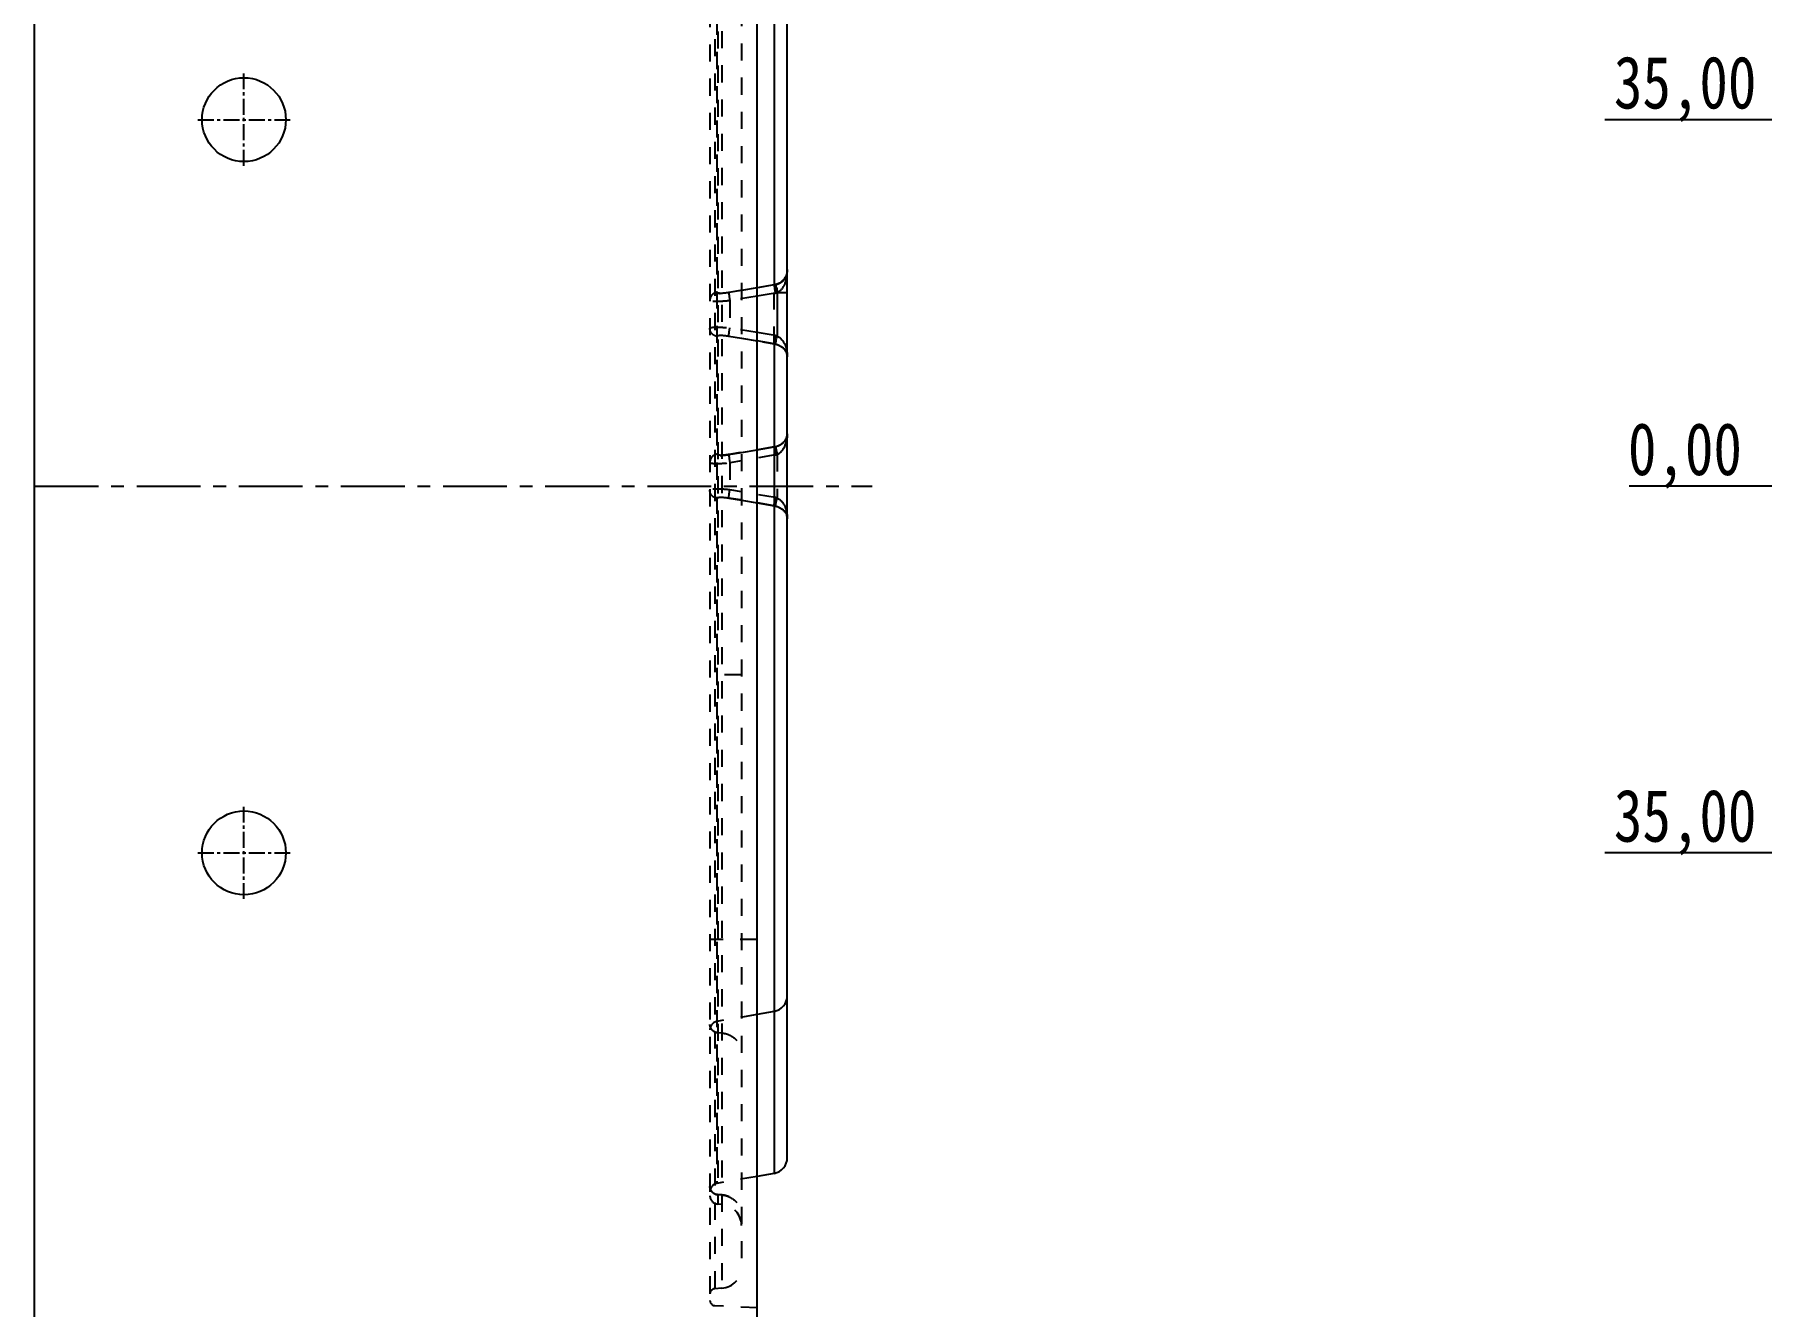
# Model space of a CAD drawing. Header units: millimetres. Extents: x 1727 to 4210, y -6182 to 759.
# Drawn here: x 2390.3 to 2555.2, y -3386.7 to -3265.3 of the extents above; entities that cross this region are included whole.
import ezdxf

# ---------------------------------------------------------------- set-up
doc = ezdxf.new("R2010")
doc.units = ezdxf.units.MM
doc.header["$LTSCALE"] = 16.335
doc.header["$PDMODE"] = 3
doc.header["$PDSIZE"] = 0.3125
doc.linetypes.add('CENTER', pattern=[0.6, 0.375, -0.075, 0.075, -0.075])
doc.linetypes.add('HIDDEN', pattern=[0.2, 0.1, -0.1])
doc.layers.get('0').update_dxf_attribs({"linetype": 'CONTINUOUS'})
doc.layers.get('Defpoints').update_dxf_attribs({"linetype": 'CONTINUOUS'})
doc.layers.add('DEFAULT_2', color=8, linetype='HIDDEN')
doc.layers.add('dim', color=82, linetype='CONTINUOUS', lineweight=9)
doc.styles.get("Standard").update_dxf_attribs({"font": 'txt', "width": 0.8})
doc.dimstyles.new('mold', dxfattribs={"dimtxt": 8, "dimasz": 5, "dimexe": 0, "dimexo": 0, "dimgap": 0, "dimtad": 1, "dimzin": 1, "dimtxsty": 'Standard', "dimcen": 0, "dimclrd": 4, "dimclre": 4, "dimclrt": 6, "dimazin": 0, "dimtfac": 1, "dimtofl": 0, "dimtmove": 0, "dimatfit": 3, "dimfxl": 0, "dimarcsym": 0})

# ---------------------------------------------------------------- blocks, each defined once
blk = doc.blocks.new('*D518')
at = {"layer": 'Defpoints', "color": 0}
for p in [(2553.25, -3308.43), (2568.17, -3308.43), (2772.58, -3308.43)]:
    blk.add_point(p, dxfattribs=at)
at = {"layer": 'dim', "color": 4, "lineweight": -2}
blk.add_line((2568.17, -3308.43), (2542.59, -3308.43), dxfattribs=at)
at = {"layer": 'dim', "color": 6, "insert": (2547.92, -3305.51), "char_height": 5, "attachment_point": 5}
blk.add_mtext('0,00', dxfattribs=at)
blk = doc.blocks.new('*D520')
at = {"layer": 'Defpoints', "color": 0}
for p in [(2772.58, -3308.43), (2553.25, -3413.43), (2569.64, -3413.43)]:
    blk.add_point(p, dxfattribs=at)
at = {"layer": 'dim', "color": 4, "lineweight": -2}
blk.add_line((2569.64, -3413.43), (2535.92, -3413.43), dxfattribs=at)
at = {"layer": 'dim', "color": 6, "insert": (2544.59, -3410.51), "char_height": 5, "attachment_point": 5}
blk.add_mtext('105,00', dxfattribs=at)
blk = doc.blocks.new('*D521')
at = {"layer": 'Defpoints', "color": 0}
for p in [(2772.58, -3308.43), (2553.25, -3458.43), (2593.78, -3458.43)]:
    blk.add_point(p, dxfattribs=at)
at = {"layer": 'dim', "color": 4, "lineweight": -2}
blk.add_line((2593.78, -3458.43), (2535.92, -3458.43), dxfattribs=at)
at = {"layer": 'dim', "color": 6, "insert": (2544.59, -3455.51), "char_height": 5, "attachment_point": 5}
blk.add_mtext('150,00', dxfattribs=at)
blk = doc.blocks.new('*D516')
at = {"layer": 'Defpoints', "color": 0}
for p in [(2554.25, -3158.43), (2593.78, -3158.43), (2772.58, -3308.43)]:
    blk.add_point(p, dxfattribs=at)
at = {"layer": 'dim', "color": 4, "lineweight": -2}
blk.add_line((2593.78, -3158.43), (2536.91, -3158.43), dxfattribs=at)
at = {"layer": 'dim', "color": 6, "insert": (2545.58, -3155.51), "char_height": 5, "attachment_point": 5}
blk.add_mtext('150,00', dxfattribs=at)
blk = doc.blocks.new('*D679')
at = {"layer": 'Defpoints', "color": 0}
for p in [(2772.58, -3308.43), (2555.6, -3343.43), (2567.18, -3343.43)]:
    blk.add_point(p, dxfattribs=at)
at = {"layer": 'dim', "color": 4, "lineweight": -2}
blk.add_line((2567.18, -3343.43), (2540.27, -3343.43), dxfattribs=at)
at = {"layer": 'dim', "color": 6, "insert": (2547.94, -3340.51), "char_height": 5, "attachment_point": 5}
blk.add_mtext('35,00', dxfattribs=at)
blk = doc.blocks.new('*D680')
at = {"layer": 'Defpoints', "color": 0}
for p in [(2555.6, -3273.43), (2571.26, -3273.43), (2772.58, -3308.43)]:
    blk.add_point(p, dxfattribs=at)
at = {"layer": 'dim', "color": 4, "lineweight": -2}
blk.add_line((2571.26, -3273.43), (2540.27, -3273.43), dxfattribs=at)
at = {"layer": 'dim', "color": 6, "insert": (2547.94, -3270.51), "char_height": 5, "attachment_point": 5}
blk.add_mtext('35,00', dxfattribs=at)
blk = doc.blocks.new('*D681')
at = {"layer": 'Defpoints', "color": 0}
for p in [(2555.6, -3188.43), (2571.06, -3188.43), (2772.58, -3308.43)]:
    blk.add_point(p, dxfattribs=at)
at = {"layer": 'dim', "color": 4, "lineweight": -2}
blk.add_line((2571.06, -3188.43), (2538.27, -3188.43), dxfattribs=at)
at = {"layer": 'dim', "color": 6, "insert": (2546.94, -3185.51), "char_height": 5, "attachment_point": 5}
blk.add_mtext('120,00', dxfattribs=at)

msp = doc.modelspace()

# ---------------------------------------------------------------- linework, layer by layer
at = {"color": 7, "linetype": 'Continuous'}
for p, q in [((2390.31, -3483.43), (2390.31, -3133.43)), ((2459.329, -3432.148), (2459.329, -3184.712)), ((2462.193, -3372.539), (2462.193, -3217.939)), ((2460.948, -3225.464), (2460.948, -3289.202)), ((2460.948, -3289.202), (2459.329, -3289.477)), ((2461.241, -3289.948), (2459.329, -3290.273)), ((2461.241, -3289.948), (2461.241, -3294.087)), ((2462.193, -3289.948), (2461.241, -3289.948)), ((2461.045, -3294.045), (2459.329, -3293.754)), ((2460.948, -3294.824), (2459.329, -3294.55)), ((2460.948, -3294.824), (2460.948, -3374.025)), ((2460.948, -3358.563), (2459.329, -3358.848)), ((2460.948, -3374.025), (2459.329, -3374.31))]:
    msp.add_line(p, q, dxfattribs=at)
at = {"color": 1, "linetype": 'CENTER', "ltscale": 0.248791}
for p, q in [((2410.31, -3277.83), (2410.31, -3269.03)), ((2405.91, -3273.43), (2414.71, -3273.43)), ((2410.31, -3347.83), (2410.31, -3339.03)), ((2405.91, -3343.43), (2414.71, -3343.43))]:
    msp.add_line(p, q, dxfattribs=at)
at = {"color": 1, "linetype": 'CENTER', "ltscale": 0.995164}
msp.add_line((2390.31, -3308.43), (2470.31, -3308.43), dxfattribs=at)
for centre in [(2410.31, -3273.43), (2410.31, -3343.43)]:
    msp.add_circle(centre, 4)
at = {"color": 7, "linetype": 'Continuous'}
for centre, radius, start, end in [((2460.684, -3287.689), 1.536, 279.90606, 299.61931), ((2460.708, -3296.251), 1.446, 75.29154, 80.46679), ((2460.669, -3296.268), 2.254, 75.28992, 80.38291), ((2460.686, -3357.078), 1.508, 280, 0), ((2460.686, -3372.54), 1.508, 280, 0)]:
    msp.add_arc(centre, radius, start, end, dxfattribs=at)
for points, knots in [([(2462.193, -3287.742), (2462.193, -3287.998), (2462.053, -3288.52), (2461.666, -3288.897), (2461.443, -3289.025)], [0, 0, 0, 0, 0.4981535, 1, 1, 1, 1]), ([(2461.19, -3289.532), (2461.17, -3289.486), (2461.125, -3289.406), (2461.046, -3289.312), (2460.988, -3289.251), (2460.951, -3289.218), (2460.948, -3289.202)], [0, 0, 0, 0, 0.3673626, 0.6662116, 0.8830928, 1, 1, 1, 1]), ([(2461.241, -3289.948), (2461.249, -3289.91), (2461.264, -3289.769), (2461.232, -3289.625), (2461.19, -3289.532)], [0, 0, 0, 0, 0.2756154, 1, 1, 1, 1]), ([(2460.948, -3294.824), (2460.944, -3294.793), (2460.953, -3294.701), (2460.979, -3294.442), (2461.017, -3294.213), (2461.045, -3294.045)], [0, 0, 0, 0, 0.1195529, 0.3487463, 1, 1, 1, 1]), ([(2461.075, -3294.852), (2461.075, -3294.821), (2461.092, -3294.731), (2461.141, -3294.475), (2461.198, -3294.252), (2461.241, -3294.087)], [0, 0, 0, 0, 0.1187354, 0.347572, 1, 1, 1, 1]), ([(2461.075, -3294.852), (2461.407, -3294.938), (2461.969, -3295.232), (2462.193, -3295.824), (2462.193, -3296.062)], [0, 0, 0, 0, 0.5894859, 1, 1, 1, 1]), ([(2461.241, -3294.087), (2461.579, -3294.247), (2462.077, -3294.921), (2462.193, -3295.679), (2462.193, -3296.062)], [0, 0, 0, 0, 0.4937228, 1, 1, 1, 1])]:
    msp.add_open_spline(points, degree=3, knots=knots, dxfattribs=at)
at = {"layer": 'DEFAULT_2', "color": 8, "linetype": 'HIDDEN'}
for p, q in [((2454.807, -3210.704), (2454.807, -3386.156)), ((2455.283, -3210.202), (2455.283, -3386.658)), ((2457.822, -3213.874), (2457.822, -3382.986)), ((2455.555, -3222.529), (2455.555, -3376.959)), ((2455.952, -3222.502), (2455.952, -3384.991)), ((2455.471, -3224.498), (2455.471, -3374.99)), ((2460.948, -3289.202), (2456.614, -3289.938)), ((2457.822, -3289.733), (2456.614, -3289.938)), ((2457.822, -3289.733), (2456.614, -3289.938)), ((2459.329, -3289.477), (2457.822, -3289.733)), ((2459.329, -3289.477), (2457.822, -3289.733)), ((2460.948, -3289.202), (2459.329, -3289.477)), ((2460.948, -3294.824), (2460.948, -3289.202)), ((2459.329, -3290.273), (2456.712, -3290.717)), ((2456.712, -3290.717), (2456.712, -3293.31)), ((2459.329, -3293.754), (2456.712, -3293.31)), ((2456.614, -3294.089), (2460.948, -3294.824)), ((2456.614, -3294.089), (2457.822, -3294.294)), ((2457.822, -3294.294), (2459.329, -3294.55)), ((2460.948, -3304.664), (2456.614, -3305.4)), ((2459.329, -3304.939), (2460.948, -3304.664)), ((2456.614, -3305.4), (2457.822, -3305.195)), ((2461.045, -3305.443), (2456.712, -3306.178)), ((2456.712, -3306.178), (2456.712, -3308.772)), ((2457.822, -3305.195), (2459.329, -3304.939)), ((2461.241, -3305.401), (2461.241, -3309.549)), ((2460.948, -3310.286), (2456.614, -3309.55)), ((2456.614, -3309.55), (2457.822, -3309.755)), ((2461.045, -3309.507), (2456.712, -3308.772)), ((2457.822, -3309.755), (2459.329, -3310.011)), ((2459.329, -3310.011), (2460.948, -3310.286)), ((2457.822, -3326.435), (2454.807, -3326.435)), ((2459.329, -3351.695), (2454.807, -3351.695)), ((2459.329, -3358.848), (2455.471, -3359.529)), ((2455.952, -3360.629), (2455.555, -3360.602)), ((2459.329, -3374.31), (2455.471, -3374.99)), ((2455.952, -3376.09), (2455.555, -3376.063)), ((2455.952, -3376.987), (2455.555, -3376.959)), ((2455.952, -3384.991), (2455.274, -3385.038)), ((2459.377, -3386.872), (2455.283, -3386.658))]:
    msp.add_line(p, q, dxfattribs=at)
for centre, radius, start, end in [((2458.988, -3287.967), 3.205, 352.09473, 0.04499), ((2460.708, -3287.776), 1.446, 279.53097, 284.70648), ((2474.941, -3287.625), 14.094, 188.17174, 189.62365), ((2460.669, -3287.759), 2.254, 279.61709, 284.71008), ((2460.679, -3287.799), 2.213, 282.98945, 284.71886), ((2460.673, -3287.494), 1.726, 296.90042, 301.04232), ((2474.885, -3296.393), 14.037, 170.3737, 171.85787), ((2460.84, -3296.296), 1.437, 48.89374, 50.96753), ((2461.044, -3296.111), 1.16, 30.8204, 34.32186), ((2461.142, -3296.063), 1.052, 0.05, 17.04599), ((2460.708, -3303.238), 1.446, 279.53097, 284.70648), ((2474.941, -3303.087), 14.094, 188.17174, 189.62365), ((2460.671, -3303.231), 2.244, 279.61709, 284.71423), ((2474.885, -3311.854), 14.037, 170.3737, 171.85787), ((2460.669, -3311.728), 2.253, 75.28877, 80.38404), ((2460.708, -3311.712), 1.446, 75.29352, 80.46903), ((2460.84, -3311.757), 1.437, 48.89374, 50.96753), ((2461.044, -3311.573), 1.16, 30.8204, 34.32186), ((2461.142, -3311.525), 1.052, 0.05, 17.04599), ((2455.611, -3360.32), 0.804, 100, 180), ((2455.611, -3375.782), 0.804, 100, 180), ((2455.611, -3376.157), 0.804, 180, 266), ((2455.812, -3378.992), 2.01, 0, 86), ((2455.812, -3382.986), 2.01, 274, 0), ((2455.309, -3385.539), 0.502, 94, 180), ((2455.309, -3386.156), 0.502, 180, 267)]:
    msp.add_arc(centre, radius, start, end, dxfattribs=at)
for points, knots in [([(2461.075, -3289.175), (2461.407, -3289.088), (2461.969, -3288.794), (2462.193, -3288.203), (2462.193, -3287.964)], [0, 0, 0, 0, 0.5894859, 1, 1, 1, 1]), ([(2461.241, -3289.939), (2461.579, -3289.78), (2462.077, -3289.106), (2462.193, -3288.348), (2462.193, -3287.964)], [0, 0, 0, 0, 0.4937228, 1, 1, 1, 1]), ([(2462.021, -3288.545), (2462.05, -3288.5), (2462.151, -3288.322), (2462.193, -3288.114), (2462.193, -3287.964)], [0, 0, 0, 0, 0.2650834, 1, 1, 1, 1]), ([(2455.471, -3289.905), (2455.291, -3289.936), (2454.944, -3290.125), (2454.807, -3290.498), (2454.807, -3290.678)], [0, 0, 0, 0, 0.5037935, 1, 1, 1, 1]), ([(2456.614, -3289.938), (2456.469, -3289.963), (2456.2, -3289.999), (2455.884, -3290.021), (2455.672, -3290.007), (2455.559, -3289.991), (2455.471, -3289.944), (2455.471, -3289.905)], [0, 0, 0, 0, 0.3733713, 0.688837, 0.8097999, 0.9012687, 1, 1, 1, 1]), ([(2455.471, -3289.905), (2455.471, -3289.943), (2455.557, -3289.991), (2455.668, -3290.007), (2455.752, -3290.013), (2455.799, -3290.014)], [0, 0, 0, 0, 0.3183211, 0.6118353, 1, 1, 1, 1]), ([(2456.614, -3289.938), (2456.611, -3289.969), (2456.619, -3290.061), (2456.646, -3290.321), (2456.683, -3290.549), (2456.712, -3290.717)], [0, 0, 0, 0, 0.119799, 0.3487746, 1, 1, 1, 1]), ([(2460.948, -3289.202), (2460.942, -3289.25), (2460.962, -3289.393), (2460.977, -3289.535), (2460.99, -3289.629)], [0, 0, 0, 0, 0.3345549, 1, 1, 1, 1]), ([(2460.948, -3289.202), (2460.944, -3289.234), (2460.953, -3289.325), (2460.979, -3289.585), (2461.017, -3289.813), (2461.045, -3289.981)], [0, 0, 0, 0, 0.1195529, 0.3487463, 1, 1, 1, 1]), ([(2460.948, -3289.202), (2460.95, -3289.214), (2460.974, -3289.238), (2461.038, -3289.303), (2461.122, -3289.399), (2461.173, -3289.492), (2461.191, -3289.532)], [0, 0, 0, 0, 0.0836195, 0.2314199, 0.6852696, 1, 1, 1, 1]), ([(2461.075, -3289.175), (2461.109, -3289.166), (2461.239, -3289.129), (2461.365, -3289.078), (2461.453, -3289.033)], [0, 0, 0, 0, 0.2617427, 1, 1, 1, 1]), ([(2461.075, -3289.175), (2461.075, -3289.206), (2461.092, -3289.296), (2461.141, -3289.551), (2461.198, -3289.775), (2461.241, -3289.939)], [0, 0, 0, 0, 0.1186959, 0.347545, 1, 1, 1, 1]), ([(2461.768, -3288.825), (2461.794, -3288.804), (2461.888, -3288.719), (2461.97, -3288.622), (2462.021, -3288.545)], [0, 0, 0, 0, 0.266378, 1, 1, 1, 1]), ([(2456.712, -3290.717), (2456.467, -3290.743), (2456.015, -3290.778), (2455.429, -3290.801), (2455.043, -3290.777), (2454.859, -3290.742), (2454.807, -3290.697), (2454.807, -3290.678)], [0, 0, 0, 0, 0.3812806, 0.7004176, 0.9122879, 0.9699998, 1, 1, 1, 1]), ([(2454.807, -3293.349), (2454.807, -3293.329), (2454.859, -3293.285), (2455.043, -3293.249), (2455.429, -3293.226), (2456.015, -3293.249), (2456.467, -3293.284), (2456.712, -3293.31)], [0, 0, 0, 0, 0.0299971, 0.087715, 0.2995958, 0.6187334, 1, 1, 1, 1]), ([(2455.471, -3294.122), (2455.291, -3294.091), (2454.944, -3293.901), (2454.807, -3293.528), (2454.807, -3293.349)], [0, 0, 0, 0, 0.5037935, 1, 1, 1, 1]), ([(2455.471, -3294.122), (2455.291, -3294.091), (2454.944, -3293.901), (2454.807, -3293.528), (2454.807, -3293.349)], [0, 0, 0, 0, 0.5037935, 1, 1, 1, 1]), ([(2456.614, -3294.089), (2456.611, -3294.057), (2456.619, -3293.966), (2456.646, -3293.706), (2456.683, -3293.478), (2456.712, -3293.31)], [0, 0, 0, 0, 0.119799, 0.3487746, 1, 1, 1, 1]), ([(2455.471, -3294.122), (2455.471, -3294.083), (2455.559, -3294.035), (2455.673, -3294.019), (2455.884, -3294.006), (2456.2, -3294.028), (2456.469, -3294.064), (2456.614, -3294.089)], [0, 0, 0, 0, 0.0987506, 0.1902272, 0.3111898, 0.6266403, 1, 1, 1, 1]), ([(2460.948, -3294.824), (2460.942, -3294.777), (2460.961, -3294.636), (2460.976, -3294.497), (2460.989, -3294.405)], [0, 0, 0, 0, 0.3346787, 1, 1, 1, 1]), ([(2461.075, -3294.852), (2461.401, -3294.937), (2461.848, -3295.18), (2462.154, -3295.692), (2462.193, -3295.944), (2462.193, -3296.062)], [0, 0, 0, 0, 0.5756558, 0.7972737, 1, 1, 1, 1]), ([(2461.075, -3294.852), (2461.109, -3294.86), (2461.236, -3294.897), (2461.36, -3294.947), (2461.448, -3294.99)], [0, 0, 0, 0, 0.2590714, 1, 1, 1, 1]), ([(2461.448, -3294.99), (2461.476, -3295.004), (2461.58, -3295.06), (2461.678, -3295.126), (2461.745, -3295.18)], [0, 0, 0, 0, 0.2664293, 1, 1, 1, 1]), ([(2461.785, -3295.213), (2461.806, -3295.232), (2461.887, -3295.307), (2461.958, -3295.391), (2462.003, -3295.457)], [0, 0, 0, 0, 0.2657926, 1, 1, 1, 1]), ([(2460.948, -3304.664), (2460.942, -3304.711), (2460.962, -3304.855), (2460.977, -3304.996), (2460.99, -3305.09)], [0, 0, 0, 0, 0.3345549, 1, 1, 1, 1]), ([(2460.948, -3304.664), (2460.944, -3304.695), (2460.953, -3304.787), (2460.979, -3305.047), (2461.017, -3305.275), (2461.045, -3305.443)], [0, 0, 0, 0, 0.1195529, 0.3487463, 1, 1, 1, 1]), ([(2461.075, -3304.637), (2461.407, -3304.55), (2461.969, -3304.256), (2462.193, -3303.664), (2462.193, -3303.426)], [0, 0, 0, 0, 0.5894859, 1, 1, 1, 1]), ([(2461.075, -3304.637), (2461.109, -3304.628), (2461.239, -3304.59), (2461.365, -3304.539), (2461.453, -3304.494)], [0, 0, 0, 0, 0.2617427, 1, 1, 1, 1]), ([(2461.075, -3304.636), (2461.075, -3304.667), (2461.092, -3304.757), (2461.141, -3305.013), (2461.198, -3305.236), (2461.241, -3305.401)], [0, 0, 0, 0, 0.1186959, 0.347545, 1, 1, 1, 1]), ([(2461.241, -3305.401), (2461.579, -3305.241), (2462.077, -3304.567), (2462.193, -3303.809), (2462.193, -3303.426)], [0, 0, 0, 0, 0.4937228, 1, 1, 1, 1]), ([(2461.453, -3304.494), (2461.483, -3304.479), (2461.593, -3304.419), (2461.697, -3304.347), (2461.768, -3304.287)], [0, 0, 0, 0, 0.2624468, 1, 1, 1, 1]), ([(2462.193, -3303.426), (2462.193, -3303.587), (2462.147, -3304.234), (2461.878, -3304.92), (2461.498, -3305.233)], [0, 0, 0, 0, 0.2466693, 1, 1, 1, 1]), ([(2461.768, -3304.287), (2461.794, -3304.265), (2461.888, -3304.181), (2461.97, -3304.084), (2462.021, -3304.007)], [0, 0, 0, 0, 0.266378, 1, 1, 1, 1]), ([(2462.021, -3304.007), (2462.05, -3303.962), (2462.151, -3303.784), (2462.193, -3303.576), (2462.193, -3303.426)], [0, 0, 0, 0, 0.2650834, 1, 1, 1, 1]), ([(2455.471, -3305.366), (2455.291, -3305.397), (2454.944, -3305.587), (2454.807, -3305.96), (2454.807, -3306.14)], [0, 0, 0, 0, 0.5037924, 1, 1, 1, 1]), ([(2455.471, -3305.366), (2455.291, -3305.397), (2454.944, -3305.587), (2454.807, -3305.96), (2454.807, -3306.14)], [0, 0, 0, 0, 0.5037935, 1, 1, 1, 1]), ([(2454.807, -3306.14), (2454.807, -3306.159), (2454.859, -3306.203), (2455.043, -3306.24), (2455.429, -3306.262), (2456.015, -3306.24), (2456.467, -3306.203), (2456.712, -3306.178)], [0, 0, 0, 0, 0.0298615, 0.0876344, 0.299615, 0.6187397, 1, 1, 1, 1]), ([(2456.614, -3305.4), (2456.468, -3305.424), (2456.198, -3305.461), (2455.881, -3305.483), (2455.671, -3305.469), (2455.559, -3305.452), (2455.471, -3305.405), (2455.471, -3305.366)], [0, 0, 0, 0, 0.3768243, 0.6917415, 0.8110876, 0.9012923, 1, 1, 1, 1]), ([(2455.799, -3305.476), (2455.857, -3305.477), (2456.13, -3305.471), (2456.402, -3305.436), (2456.614, -3305.4)], [0, 0, 0, 0, 0.2130232, 1, 1, 1, 1]), ([(2456.614, -3305.4), (2456.611, -3305.431), (2456.619, -3305.523), (2456.646, -3305.782), (2456.683, -3306.01), (2456.712, -3306.178)], [0, 0, 0, 0, 0.119799, 0.3487746, 1, 1, 1, 1]), ([(2456.712, -3308.772), (2456.467, -3308.746), (2456.015, -3308.711), (2455.429, -3308.687), (2455.043, -3308.711), (2454.859, -3308.747), (2454.807, -3308.791), (2454.807, -3308.81)], [0, 0, 0, 0, 0.3812806, 0.7004176, 0.9122879, 0.9699998, 1, 1, 1, 1]), ([(2455.471, -3309.583), (2455.291, -3309.552), (2454.944, -3309.363), (2454.807, -3308.99), (2454.807, -3308.81)], [0, 0, 0, 0, 0.5037935, 1, 1, 1, 1]), ([(2455.471, -3309.583), (2455.291, -3309.552), (2454.944, -3309.363), (2454.807, -3308.99), (2454.807, -3308.81)], [0, 0, 0, 0, 0.5037935, 1, 1, 1, 1]), ([(2455.471, -3309.583), (2455.471, -3309.545), (2455.559, -3309.497), (2455.673, -3309.481), (2455.884, -3309.467), (2456.2, -3309.489), (2456.469, -3309.526), (2456.614, -3309.55)], [0, 0, 0, 0, 0.0987506, 0.1902272, 0.3111898, 0.6266403, 1, 1, 1, 1]), ([(2456.614, -3309.55), (2456.611, -3309.519), (2456.619, -3309.427), (2456.646, -3309.168), (2456.683, -3308.94), (2456.712, -3308.772)], [0, 0, 0, 0, 0.119799, 0.3487746, 1, 1, 1, 1]), ([(2460.948, -3310.286), (2460.942, -3310.239), (2460.961, -3310.098), (2460.976, -3309.959), (2460.989, -3309.866)], [0, 0, 0, 0, 0.3346787, 1, 1, 1, 1]), ([(2460.948, -3310.286), (2460.944, -3310.255), (2460.953, -3310.163), (2460.979, -3309.903), (2461.017, -3309.675), (2461.045, -3309.507)], [0, 0, 0, 0, 0.1195529, 0.3487463, 1, 1, 1, 1]), ([(2461.075, -3310.313), (2461.075, -3310.282), (2461.092, -3310.192), (2461.141, -3309.937), (2461.198, -3309.714), (2461.241, -3309.549)], [0, 0, 0, 0, 0.1186959, 0.347545, 1, 1, 1, 1]), ([(2461.241, -3309.549), (2461.579, -3309.709), (2462.077, -3310.382), (2462.193, -3311.141), (2462.193, -3311.524)], [0, 0, 0, 0, 0.4937228, 1, 1, 1, 1]), ([(2461.075, -3310.313), (2461.401, -3310.398), (2461.848, -3310.642), (2462.154, -3311.154), (2462.193, -3311.405), (2462.193, -3311.524)], [0, 0, 0, 0, 0.5756558, 0.7972737, 1, 1, 1, 1]), ([(2461.075, -3310.313), (2461.407, -3310.4), (2461.969, -3310.694), (2462.193, -3311.285), (2462.193, -3311.524)], [0, 0, 0, 0, 0.5894859, 1, 1, 1, 1]), ([(2461.075, -3310.313), (2461.109, -3310.322), (2461.236, -3310.359), (2461.36, -3310.408), (2461.448, -3310.452)], [0, 0, 0, 0, 0.2590714, 1, 1, 1, 1]), ([(2461.448, -3310.452), (2461.476, -3310.466), (2461.58, -3310.521), (2461.678, -3310.587), (2461.745, -3310.641)], [0, 0, 0, 0, 0.2664293, 1, 1, 1, 1]), ([(2461.785, -3310.675), (2461.806, -3310.694), (2461.887, -3310.768), (2461.958, -3310.852), (2462.003, -3310.919)], [0, 0, 0, 0, 0.2657926, 1, 1, 1, 1]), ([(2455.555, -3360.602), (2455.36, -3360.588), (2454.967, -3360.414), (2454.807, -3360.012), (2454.807, -3359.82)], [0, 0, 0, 0, 0.5044069, 1, 1, 1, 1]), ([(2455.952, -3360.629), (2456.201, -3360.646), (2456.696, -3360.772), (2457.314, -3361.212), (2457.725, -3361.844), (2457.822, -3362.339), (2457.822, -3362.582)], [0, 0, 0, 0, 0.2529646, 0.5040995, 0.7528659, 1, 1, 1, 1]), ([(2454.807, -3375.282), (2454.807, -3375.474), (2454.967, -3375.875), (2455.36, -3376.05), (2455.555, -3376.063)], [0, 0, 0, 0, 0.4955931, 1, 1, 1, 1]), ([(2455.952, -3376.09), (2456.201, -3376.107), (2456.696, -3376.233), (2457.314, -3376.674), (2457.725, -3377.306), (2457.822, -3377.8), (2457.822, -3378.044)], [0, 0, 0, 0, 0.2529646, 0.5040995, 0.7528659, 1, 1, 1, 1])]:
    msp.add_open_spline(points, degree=3, knots=knots, dxfattribs=at)
for points in [[(2462.163, -3288.408), (2462.14, -3288.574), (2462.103, -3288.74), (2462.05, -3288.9)], [(2461.442, -3289.023), (2461.287, -3289.112), (2461.119, -3289.173), (2460.948, -3289.202)], [(2461.562, -3288.972), (2461.635, -3288.929), (2461.704, -3288.88), (2461.768, -3288.825)], [(2462.041, -3295.517), (2462.085, -3295.591), (2462.122, -3295.672), (2462.147, -3295.755)], [(2462.17, -3295.662), (2462.186, -3295.795), (2462.193, -3295.929), (2462.193, -3296.062)], [(2461.498, -3305.233), (2461.419, -3305.298), (2461.332, -3305.355), (2461.241, -3305.401)], [(2462.041, -3310.978), (2462.085, -3311.053), (2462.122, -3311.133), (2462.147, -3311.217)], [(2462.17, -3311.124), (2462.186, -3311.257), (2462.193, -3311.39), (2462.193, -3311.524)], [(2454.807, -3359.82), (2454.807, -3359.913), (2454.825, -3360.008), (2454.858, -3360.095)], [(2454.858, -3360.095), (2454.929, -3360.28), (2455.085, -3360.444), (2455.265, -3360.527)], [(2455.265, -3360.527), (2455.355, -3360.569), (2455.455, -3360.595), (2455.555, -3360.602)], [(2454.863, -3375.569), (2454.826, -3375.478), (2454.807, -3375.379), (2454.807, -3375.282)], [(2455.023, -3375.816), (2454.955, -3375.745), (2454.899, -3375.66), (2454.863, -3375.569)], [(2455.265, -3375.989), (2455.175, -3375.947), (2455.091, -3375.887), (2455.023, -3375.816)], [(2455.555, -3376.063), (2455.455, -3376.056), (2455.355, -3376.031), (2455.265, -3375.989)], [(2456.677, -3376.276), (2456.451, -3376.171), (2456.201, -3376.107), (2455.952, -3376.09)]]:
    msp.add_open_spline(points, degree=3, dxfattribs=at)

# ---------------------------------------------------------------- dimensions: what is measured, and where the dimension line sits
at = {"layer": 'dim'}
for feature_location, offset, origin, picture, middle in [((2593.775, -3158.43), (-39.528, 0), (2772.575, -3308.43), '*D516', (2545.581, -3155.513)), ((2571.061, -3188.43), (-15.458, 0), (2772.575, -3308.43), '*D681', (2546.936, -3185.513)), ((2571.259, -3273.43), (-15.657, 0), (2772.575, -3308.43), '*D680', (2547.936, -3270.513)), ((2568.170742159, -3308.430294945), (-14.917041694, 0), (2772.575376695, -3308.430294945), '*D518', (2547.920367132, -3305.513628278)), ((2569.644, -3413.43), (-16.39, 0), (2772.575, -3308.43), '*D520', (2544.587, -3410.513)), ((2593.775, -3458.43), (-40.522, 0), (2772.575, -3308.43), '*D521', (2544.587, -3455.513)), ((2567.177, -3343.43), (-11.575, 0), (2772.575, -3308.43), '*D679', (2547.936, -3340.513))]:
    dim = msp.add_ordinate_dim(feature_location=feature_location, offset=offset, dtype=0, origin=origin, dimstyle='mold', override={"dimtxt": 5, "dimasz": 2}, dxfattribs=at)
    dim.commit()
    dim.dimension.update_dxf_attribs({"geometry": picture, "text_midpoint": middle})

doc.saveas('drawing.dxf')
